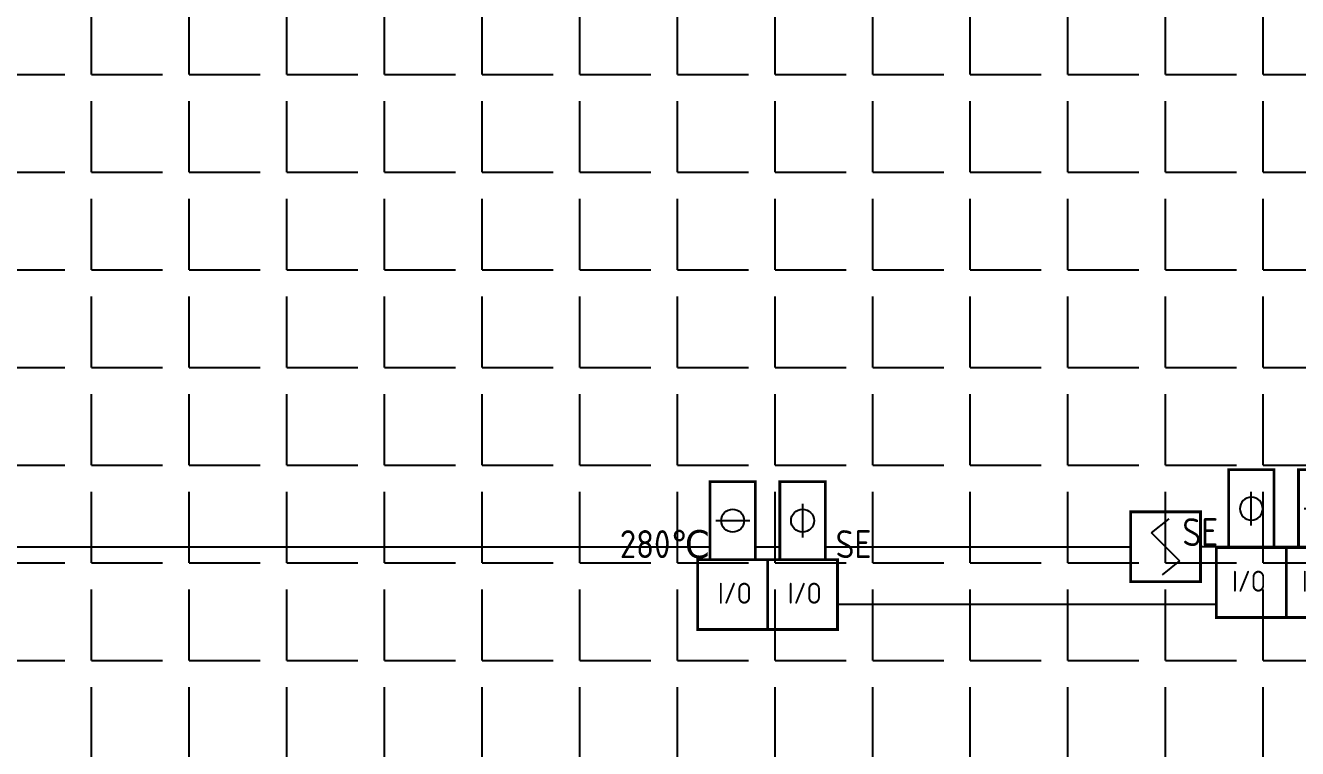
# Model space of a CAD drawing. Extents: x -284868 to 304789, y -137694 to 137894.
# Drawn here: x 208238 to 217338, y 8268 to 13442 of the extents above; entities that cross this region are included whole.
import ezdxf
from ezdxf.enums import TextEntityAlignment as Align

# ---------------------------------------------------------------- set-up
doc = ezdxf.new("R2010")
doc.units = 0
doc.layers.get('0').update_dxf_attribs({"linetype": 'CONTINUOUS'})
for name, color, linetype in [('0-非设计区域', 251, 'CONTINUOUS'), ('E-FIRE-CIRC', 120, 'CONTINUOUS'), ('E-FIRE-EQPM', 3, 'CONTINUOUS'), ('TEXT_照明_回路标注', 41, 'CONTINUOUS'), ('WIRE-消防电源', 2, 'TG_D')]:
    doc.layers.add(name, color=color, linetype=linetype)
doc.styles.add('_TEL_ATTDEF', font='GBENOR', dxfattribs={"width": 0.8, "height": 3, "bigfont": 'GBCBIG'})
doc.styles.add('_TEL_DIM', font='SIMPLEX', dxfattribs={"width": 0.8, "height": 3.5, "bigfont": 'HZTXT'})
doc.styles.get("Standard").update_dxf_attribs({"font": 'GBENOR', "bigfont": 'GBCBIG'})
doc.styles.add('TG_LINETYPE', font='SIMPLEX', dxfattribs={"width": 0.8, "height": 3, "bigfont": 'HZTXT'})
doc.linetypes.add('TG_D', pattern='A,2,-0.3,["D",TG_LINETYPE,S=0.1,R=0,X=-0.23,Y=-0.15],0', length=2.3)

# ---------------------------------------------------------------- blocks, each defined once
blk = doc.blocks.new('$equip$00002649')
for p, q in [((-0.5, 0.5), (-0.5, -0.5)), ((0.5, 0.5), (-0.5, 0.5)), ((-0.2, 0.2), (0.05, 0.4)), ((0.5, -0.5), (0.5, 0.5)), ((0, 0), (-0.2, 0.2)), ((0, 0), (0.2, -0.2)), ((0.2, -0.2), (-0.05, -0.4)), ((-0.5, -0.5), (0.5, -0.5))]:
    blk.add_line(p, q)
at = {"const_width": 0.04}
blk.add_lwpolyline([(-0.5, 0.5), (0.5, 0.5), (0.5, -0.5), (-0.5, -0.5), (-0.5, 0.5), (0.5, 0.5)], dxfattribs=at)
for p in [(0, 0.5), (-0.5, 0), (0.5, 0), (0, -0.5)]:
    blk.add_point(p)
at = {"color": 7, "flags": 1}
for tag, height, p in [('A', 0.00002, (0, 0)), ('B', 0.4, (0.762, -0.208))]:
    blk.add_attdef(tag, text='', height=height, dxfattribs=at).set_placement(p, align=Align.MIDDLE_CENTER)
blk = doc.blocks.new('$equip$00002413')
at = {"lineweight": 20}
for p, q in [((0.322, 0.558), (-0.328, 0.558)), ((-0.328, -0.558), (0.322, -0.558))]:
    blk.add_line(p, q, dxfattribs=at)
for p, q in [((-0.328, -0.558), (-0.328, 0.558)), ((0.322, 0.558), (0.322, -0.558)), ((0, 0), (0, 0.242)), ((0, -0.242), (0, 0))]:
    blk.add_line(p, q)
at = {"const_width": 0.04}
for points in [[(-0.328, -0.558), (-0.328, 0.558)], [(-0.328, 0.558), (0.322, 0.558), (0.322, -0.558), (-0.328, -0.558), (-0.328, 0.558), (0.322, 0.558)]]:
    blk.add_lwpolyline(points, dxfattribs=at)
blk.add_circle((-0.003, 0), 0.164)
for p in [(-0.003, 0.558), (-0.328, 0), (0.322, 0), (-0.003, -0.558)]:
    blk.add_point(p)
at = {"color": 7, "style": '_TEL_DIM', "flags": 1}
blk.add_attdef('A', text='', height=0.00002, dxfattribs=at).set_placement((0, 0), align=Align.MIDDLE_CENTER)
at = {"color": 7, "style": '_TEL_DIM'}
blk.add_attdef('$TEXT$', text='', height=0.4, dxfattribs=at).set_placement((0.727, -0.336), align=Align.MIDDLE_CENTER)
blk = doc.blocks.new('$equip$00002772')
for p, q in [((0.5, 0.5), (-0.5, 0.5)), ((-0.5, 0.5), (-0.5, -0.5)), ((0.5, -0.5), (0.5, 0.5)), ((-0.5, -0.5), (0.5, -0.5))]:
    blk.add_line(p, q)
at = {"const_width": 0.04}
blk.add_lwpolyline([(-0.5, 0.5), (0.5, 0.5), (0.5, -0.5), (-0.5, -0.5), (-0.5, 0.5), (0.5, 0.5)], dxfattribs=at)
for p in [(0, 0.5), (-0.5, 0), (0.5, 0), (0, -0.5)]:
    blk.add_point(p)
at = {"color": 7}
blk.add_attdef('$TEXT$', text='', height=0.3, dxfattribs=at).set_placement((0.033, 0.02), align=Align.MIDDLE_CENTER)
at = {"color": 7, "flags": 1}
for tag, height, p in [('A', 0.00002, (0, 0)), ('B', 0.4, (0.755, -0.254))]:
    blk.add_attdef(tag, text='', height=height, dxfattribs=at).set_placement(p, align=Align.MIDDLE_CENTER)
blk = doc.blocks.new('$equip$00002403')
for p, q in [((-0.328, -0.558), (-0.328, 0.558)), ((0.322, 0.558), (0.322, -0.558)), ((-0.242, 0), (0, 0)), ((0, 0), (0.242, 0))]:
    blk.add_line(p, q)
at = {"lineweight": 20}
for p, q in [((0.322, 0.558), (-0.328, 0.558)), ((-0.328, -0.558), (0.322, -0.558))]:
    blk.add_line(p, q, dxfattribs=at)
at = {"const_width": 0.04}
for points in [[(-0.328, 0.558), (0.322, 0.558), (0.322, -0.558), (-0.328, -0.558), (-0.328, 0.558), (0.322, 0.558)], [(-0.328, -0.558), (-0.328, 0.558)]]:
    blk.add_lwpolyline(points, dxfattribs=at)
blk.add_circle((-0.003, 0), 0.164)
for p in [(-0.003, 0.558), (-0.328, 0), (0.322, 0), (-0.003, -0.558)]:
    blk.add_point(p)
at = {"color": 7, "style": '_TEL_DIM', "flags": 1}
blk.add_attdef('A', text='', height=0.00002, dxfattribs=at).set_placement((0, 0), align=Align.MIDDLE_CENTER)
at = {"color": 7}
blk.add_attdef('$TEXT$', text='', height=0.4, dxfattribs=at).set_placement((0.957, -0.336), align=Align.MIDDLE_CENTER)
blk = doc.blocks.new('A$C1F876902')
at = {"layer": 'E-FIRE-CIRC', "linetype": 'Continuous'}
for p, q in [((-9403.2, 21404.4), (-3953.7, 21404.4)), ((-3628.7, 21404.4), (-3453.7, 21404.4)), ((-3128.7, 21404.4), (-944.2, 21404.4)), ((964.9, 21404.4), (-444.2, 21404.4))]:
    blk.add_line(p, q, dxfattribs=at)
at = {"layer": 'WIRE-消防电源', "ltscale": 1000}
blk.add_line((-3041.2, 20993.5), (-330.5, 20993.5), dxfattribs=at)
at = {"layer": 'E-FIRE-EQPM'}
ref = blk.add_blockref('$equip$00002413', (-82, 21677.2), dxfattribs=dict(at, xscale=-500, yscale=500, zscale=500))
ref.add_attrib('$TEXT$', 'SE', dxfattribs={"layer": '0', "color": 7, "height": 200, "style": '_TEL_ATTDEF'}).set_placement((-445.5, 21509.3), align=Align.MIDDLE_CENTER)
ref = blk.add_blockref('$equip$00002403', (418, 21677.2), dxfattribs=dict(at, xscale=-500, yscale=500, zscale=500))
ref.add_attrib('$TEXT$', '280℃', dxfattribs={"layer": '0', "color": 7, "height": 200, "style": '_TEL_ATTDEF'}).set_placement((903.7, 21509.3), align=Align.MIDDLE_CENTER)
ref = blk.add_blockref('$equip$00002403', (-3789.6, 21591.6), dxfattribs=dict(at, xscale=500, yscale=500, zscale=500))
ref.add_attrib('$TEXT$', '280℃', dxfattribs={"layer": '0', "color": 7, "height": 200, "style": '_TEL_ATTDEF'}).set_placement((-4275.4, 21423.7), align=Align.MIDDLE_CENTER)
ref = blk.add_blockref('$equip$00002413', (-3289.6, 21591.6), dxfattribs=dict(at, xscale=500, yscale=500, zscale=500))
ref.add_attrib('$TEXT$', 'SE', dxfattribs={"layer": '0', "color": 7, "height": 200, "style": '_TEL_ATTDEF'}).set_placement((-2926.1, 21423.7), align=Align.MIDDLE_CENTER)
at = {"layer": 'E-FIRE-EQPM', "xscale": 500, "yscale": 500, "zscale": 500}
blk.add_blockref('$equip$00002649', (-694.2, 21404.4), dxfattribs=at)
at = {"layer": 'E-FIRE-EQPM'}
ref = blk.add_blockref('$equip$00002772', (-80.5, 21148.2), dxfattribs=dict(at, xscale=-500, yscale=500, zscale=500))
ref.add_attrib('$TEXT$', 'I/O', dxfattribs={"layer": '0', "color": 7, "height": 150, "style": '_TEL_ATTDEF'}).set_placement((-96.9, 21158.1), align=Align.MIDDLE_CENTER)
ref = blk.add_blockref('$equip$00002772', (419.5, 21148.2), dxfattribs=dict(at, xscale=-500, yscale=500, zscale=500))
ref.add_attrib('$TEXT$', 'I/O', dxfattribs={"layer": '0', "color": 7, "height": 150, "style": '_TEL_ATTDEF'}).set_placement((403.1, 21158.1), align=Align.MIDDLE_CENTER)
ref = blk.add_blockref('$equip$00002772', (-3791.2, 21062.5), dxfattribs=dict(at, xscale=500, yscale=500, zscale=500))
ref.add_attrib('$TEXT$', 'I/O', dxfattribs={"layer": '0', "color": 7, "height": 150, "style": '_TEL_ATTDEF'}).set_placement((-3774.8, 21072.4), align=Align.MIDDLE_CENTER)
ref = blk.add_blockref('$equip$00002772', (-3291.2, 21062.5), dxfattribs=dict(at, xscale=500, yscale=500, zscale=500))
ref.add_attrib('$TEXT$', 'I/O', dxfattribs={"layer": '0', "color": 7, "height": 150, "style": '_TEL_ATTDEF'}).set_placement((-3274.8, 21072.4), align=Align.MIDDLE_CENTER)

msp = doc.modelspace()

# ---------------------------------------------------------------- hatches: boundary and pattern name
at = {"layer": '0-非设计区域', "ltscale": 3}
h = msp.add_hatch(dxfattribs=at)
h.set_pattern_fill('ANGLE', color=256, scale=100)
h.set_pattern_definition([(0, (-222963.06, 452446.1), (0, 698.5), [508, -190.5]), (90, (-222963.06, 452446.1), (-698.5, 4e-14), [508, -190.5])])
h.paths.add_polyline_path([(203337.8, 19007.8), (203337.8, 16857.3), (205537.8, 16857.3), (205537.8, 6107.3), (217087.8, 6107.3), (217087.8, -11492.7), (218887.8, -11492.7), (218887.8, -1140.1), (228338.2, -1140.1), (228338.3, 19007.8)])

# ---------------------------------------------------------------- block references
at = {"layer": 'TEXT_照明_回路标注'}
msp.add_blockref('A$C1F876902', (217087.8, -11692.7), dxfattribs=at)

doc.saveas('drawing.dxf')
